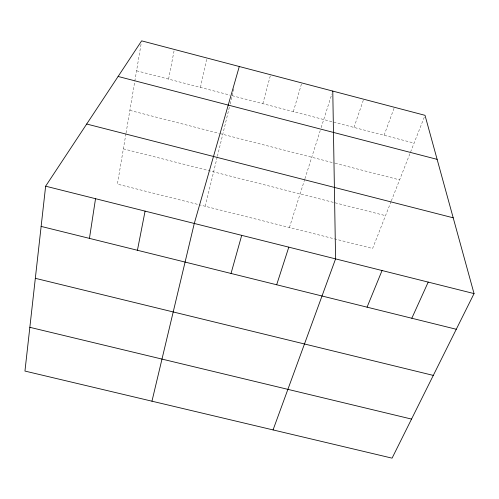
<?xml version="1.0" encoding="UTF-8"?>
<svg xmlns="http://www.w3.org/2000/svg" width="499" height="499" viewBox="0 0 499 499"><rect width="100%" height="100%" fill="white"/><g stroke="black" fill="none" stroke-linecap="round" stroke-linejoin="round"><path stroke-width="0.37" stroke-dasharray="2.5 1.87" d="M125.929 133.701L117.402 184.131L198.502 204.578M126.06 132.946L134.686 81.936M134.811 81.194L141.111 43.918M168.587 79.116L174.338 49.445M200.455 87.419L206.892 57.996M205.226 206.274L217.221 157.06M217.402 156.324L229.421 106.992M230.158 103.979L234 88.204M262.83 103.673L270.589 74.738M293.35 111.626L301.752 82.934M289.42 227.5L304.696 179.447M304.926 178.723L320.227 130.576M321.163 127.632L331.847 94.005M353.978 127.426L363.659 99.201M384.099 135.273L394.403 107.279M391.073 201.552L372.603 248.477L199.244 204.765M391.353 200.847L424.73 116.036M123.365 148.864L385.521 215.655M129.871 110.385L219.005 133.352M219.753 133.545L334.374 163.073M335.128 163.267L399.605 179.877M136.57 70.771L229.964 95.109M232.178 95.683L414.083 143.088"/><path stroke-width="0.75" d="M45.634 186.189L24.95 371.069L392.077 458.151L474.05 293.593L425.011 115.325L141.635 40.849L45.634 186.189L474.05 293.593M89.446 238.379L95.534 198.696M137.431 250.267L145.078 211.121M151.958 401.196L194.279 223.452L239.289 66.51M231.031 273.458L241.703 235.347M276.671 284.767L288.802 247.155M273.059 429.92L335.584 258.881L332.777 91.086M367.064 307.159L382.053 270.533M411.818 318.25L428.204 282.103M29.846 327.319L411.538 419.079M35.323 278.311L433.294 375.404M41.13 226.409L456.279 329.265M86.689 124.026L453.204 217.807M118.107 76.466L437.124 159.362"/></g></svg>
